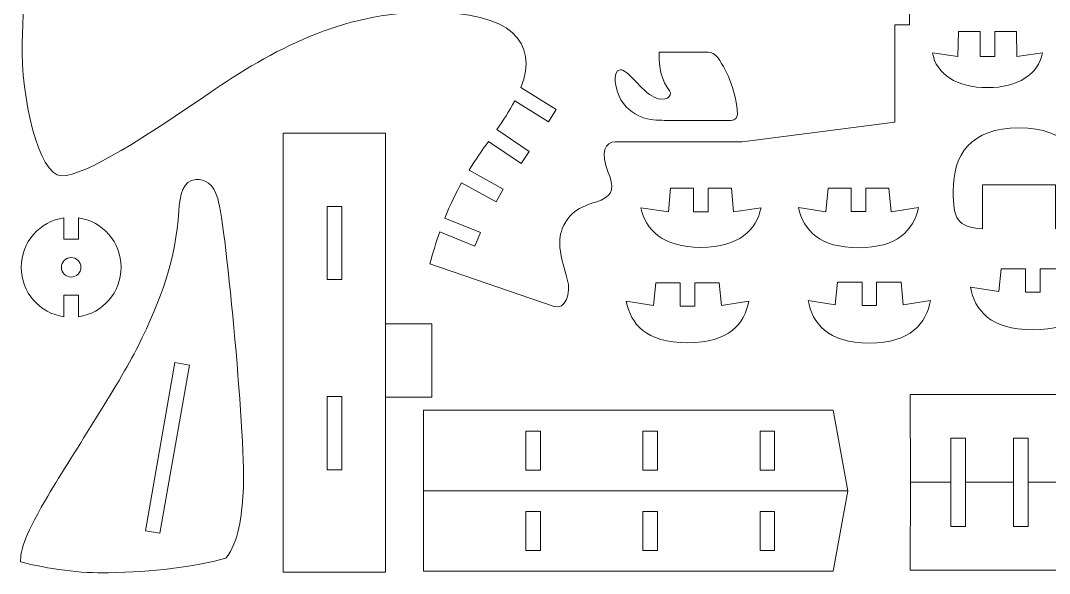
# Model space of a CAD drawing. Header units: millimetres. Extents: x -183 to 183, y -230 to 231.
# Drawn here: x -182.5 to 28.8, y 8.1 to 121.6 of the extents above; entities that cross this region are included whole.
import ezdxf

# ---------------------------------------------------------------- set-up
doc = ezdxf.new("R2010")
doc.units = ezdxf.units.MM
doc.header["$MEASUREMENT"] = 0
doc.layers.add('layer 1', color=7, linetype='Continuous')

msp = doc.modelspace()

# ---------------------------------------------------------------- linework, layer by layer
at = {"layer": 'layer 1', "lineweight": 9}
for points, knots in [([(181.9063, 148.2125), (181.9063, 148.2125), (181.9063, 144.205), (181.9063, 144.205), (181.9063, 144.205), (181.9063, 144.205), (178.9007, 144.205), (178.9007, 144.205), (178.9007, 144.205), (178.9007, 144.205), (178.9007, 132.1858), (178.9007, 132.1858), (178.9007, 132.1858), (178.9007, 132.1858), (181.9063, 132.1858), (181.9063, 132.1858), (181.9063, 132.1858), (181.9063, 132.1858), (181.9063, 128.1783), (181.9063, 128.1783), (181.9063, 128.1783), (181.9063, 128.1783), (104.7789, 128.1783), (104.7789, 128.1783), (104.7789, 128.1783), (104.7789, 128.1783), (104.7789, 134.1155), (104.7789, 134.1155), (104.7789, 134.1155), (104.7789, 134.1155), (93.6434, 134.1155), (93.6434, 134.1155), (93.6434, 134.1155), (92.2538, 133.1454), (92.1004, 131.0922), (91.9819, 129.5964), (91.9819, 129.5964), (91.5832, 124.5729), (90.3436, 122.5127), (86.7159, 122.3472), (86.7159, 122.3472), (86.7159, 122.3472), (88.1316, 133.8792), (88.1316, 133.8792), (88.1316, 133.8792), (88.1316, 133.8792), (85.1489, 134.246), (85.1489, 134.246), (85.1489, 134.246), (85.1489, 134.246), (84.2197, 126.6754), (84.2197, 126.6754), (84.2197, 126.6754), (84.2197, 126.6754), (0.1072, 126.6754), (0.1072, 126.6754), (0.1072, 126.6754), (0.1072, 126.6754), (0.1072, 120.7653), (0.1072, 120.7653), (0.1072, 120.7653), (0.1072, 120.7653), (-2.8977, 120.7653), (-2.8977, 120.7653), (-2.8977, 120.7653), (-2.8977, 120.7653), (-2.8977, 100.7325), (-2.8977, 100.7325), (-2.8977, 100.7325), (-2.8977, 100.7325), (-34.2628, 96.726), (-34.2628, 96.726), (-34.2628, 96.726), (-34.2628, 96.726), (-60.3843, 96.726), (-60.3843, 96.726), (-60.3843, 96.726), (-62.3044, 96.726), (-63.5251, 94.5511), (-61.7827, 90.4321), (-61.7827, 90.4321), (-60.6002, 87.6363), (-60.7131, 85.7659), (-63.2492, 84.7686), (-63.2492, 84.7686), (-66.2813, 83.5762), (-69.4129, 83.2566), (-71.2378, 78.825), (-71.2378, 78.825), (-72.3505, 76.1227), (-71.5144, 72.8835), (-70.1943, 68.5225), (-70.1943, 68.5225), (-69.3029, 65.5768), (-70.6745, 62.1481), (-72.8846, 62.9049), (-72.8846, 62.9049), (-72.8846, 62.9049), (-98.4289, 71.6523), (-98.4289, 71.6523), (-98.4289, 71.6523), (-97.7798, 74.065), (-97.1035, 76.2416), (-96.4068, 78.2239), (-96.4068, 78.2239), (-96.4068, 78.2239), (-89.1614, 75.2965), (-89.1614, 75.2965), (-89.1614, 75.2965), (-89.1614, 75.2965), (-88.0357, 78.0831), (-88.0357, 78.0831), (-88.0357, 78.0831), (-88.0357, 78.0831), (-95.3544, 81.0397), (-95.3544, 81.0397), (-95.3544, 81.0397), (-94.2397, 83.8447), (-93.0843, 86.2245), (-91.9138, 88.3278), (-91.9138, 88.3278), (-91.9138, 88.3278), (-84.7997, 84.3844), (-84.7997, 84.3844), (-84.7997, 84.3844), (-84.7997, 84.3844), (-83.3427, 87.0126), (-83.3427, 87.0126), (-83.3427, 87.0126), (-83.3427, 87.0126), (-90.3873, 90.9172), (-90.3873, 90.9172), (-90.3873, 90.9172), (-89.0471, 93.0702), (-87.7034, 94.9508), (-86.3939, 96.7803), (-86.3939, 96.7803), (-86.3939, 96.7803), (-79.7031, 92.2673), (-79.7031, 92.2673), (-79.7031, 92.2673), (-79.7031, 92.2673), (-78.0228, 94.7586), (-78.0228, 94.7586), (-78.0228, 94.7586), (-78.0228, 94.7586), (-84.6554, 99.2321), (-84.6554, 99.2321), (-84.6554, 99.2321), (-83.3737, 101.0765), (-82.145, 102.9702), (-81.0087, 105.1401), (-81.0087, 105.1401), (-81.0087, 105.1401), (-74.0936, 100.8189), (-74.0936, 100.8189), (-74.0936, 100.8189), (-74.0936, 100.8189), (-72.5008, 103.3674), (-72.5008, 103.3674), (-72.5008, 103.3674), (-72.5008, 103.3674), (-79.7348, 107.8875), (-79.7348, 107.8875), (-79.7348, 107.8875), (-76.0868, 117.2841), (-81.7806, 123.3417), (-98.6603, 123.3417), (-98.6603, 123.3417), (-116.6368, 123.3417), (-130.9709, 115.4712), (-143.6599, 106.7767), (-143.6599, 106.7767), (-156.3492, 98.0821), (-169.2734, 89.6228), (-174.0906, 89.7403), (-174.0906, 89.7403), (-178.9078, 89.8578), (-182.4326, 106.0714), (-182.1976, 116.8809), (-182.1976, 116.8809), (-181.9627, 127.6914), (-181.0227, 136.973), (-178.2028, 144.4907), (-178.2028, 144.4907), (-175.3831, 152.0119), (-173.6205, 150.4844), (-167.1585, 151.3064), (-167.1585, 151.3064), (-160.6966, 152.1284), (-99.3655, 146.9602), (-92.6684, 146.4874), (-92.6684, 146.4874), (-85.9712, 146.0182), (-81.8589, 145.9018), (-75.9845, 152.5975), (-75.9845, 152.5975), (-72.6549, 156.3934), (-69.8542, 161.17), (-68.0523, 164.5955), (-68.0523, 164.5955), (-73.4011, 165.9572), (-72.982, 175.962), (-66.7907, 175.962), (-66.7907, 175.962), (-66.7907, 175.962), (-62.5031, 175.962), (-62.5031, 175.962), (-62.5031, 175.962), (-60.8242, 175.962), (-59.999, 176.7769), (-59.999, 178.4562), (-59.999, 178.4562), (-59.999, 178.4562), (-59.999, 182.8659), (-59.999, 182.8659), (-59.999, 182.8659), (-59.999, 182.8659), (-56.4931, 182.8659), (-56.4931, 182.8659), (-56.4931, 182.8659), (-56.4931, 182.8659), (-56.4931, 189.3782), (-56.4931, 189.3782), (-56.4931, 189.3782), (-56.4931, 189.3782), (-50.9842, 189.3782), (-50.9842, 189.3782), (-50.9842, 189.3782), (-50.9842, 189.3782), (-45.4752, 196.3879), (-45.4752, 196.3879), (-45.4752, 196.3879), (-36.4607, 196.3879), (-27.9464, 196.3879), (-18.9315, 196.3879), (-18.9315, 196.3879), (-18.9315, 196.3879), (-18.9315, 185.3706), (-18.9315, 185.3706), (-18.9315, 185.3706), (-18.9315, 185.3706), (-15.9265, 185.3706), (-15.9265, 185.3706), (-15.9265, 185.3706), (-15.9265, 185.3706), (-15.9265, 179.8144), (-15.9265, 179.8144), (-15.9265, 179.8144), (-15.9265, 175.6657), (-17.8721, 175.3552), (-20.1313, 175.3552), (-20.1313, 175.3552), (-20.1313, 175.3552), (-23.9399, 175.3552), (-23.9399, 175.3552), (-23.9399, 175.3552), (-23.9399, 175.3552), (-23.9399, 170.8467), (-23.9399, 170.8467), (-23.9399, 170.8467), (-23.9399, 170.8467), (-14.5267, 170.8467), (-14.5267, 170.8467), (-14.5267, 170.8467), (-8.9436, 170.8467), (-2.8977, 169.037), (-2.8977, 159.8683), (-2.8977, 159.8683), (-2.8977, 159.8683), (-2.8977, 152.8198), (-2.8977, 152.8198), (-2.8977, 152.8198), (-2.8977, 152.8198), (0.1072, 152.8198), (0.1072, 152.8198), (0.1072, 152.8198), (0.1072, 152.8198), (0.1072, 145.7078), (0.1072, 145.7078), (0.1072, 145.7078), (0.1072, 145.7078), (87.25, 145.7078), (87.25, 145.7078), (87.25, 145.7078), (87.25, 145.7078), (87.25, 149.7577), (87.25, 149.7577), (87.25, 149.7577), (87.25, 149.7577), (93.9084, 170.1377), (93.9084, 170.1377), (93.9084, 170.1377), (94.6686, 172.4625), (96.3263, 173.2668), (98.195, 173.2809), (98.195, 173.2809), (101.0655, 173.3091), (103.081, 170.5927), (103.5875, 168.2009), (103.5875, 168.2009), (103.5875, 168.2009), (107.8226, 148.2125), (107.8226, 148.2125), (107.8226, 148.2125), (107.8226, 148.2125), (116.0473, 148.2125), (116.0473, 148.2125), (116.0473, 148.2125), (116.0473, 148.2125), (116.0473, 138.1372), (116.0473, 138.1372), (116.0473, 138.1372), (116.0473, 138.1372), (119.0523, 138.1372), (119.0523, 138.1372), (119.0523, 138.1372), (119.0523, 138.1372), (119.0523, 148.2125), (119.0523, 148.2125), (119.0523, 148.2125), (119.0523, 148.2125), (128.9434, 148.2125), (128.9434, 148.2125), (128.9434, 148.2125), (128.9434, 148.2125), (128.9434, 138.1372), (128.9434, 138.1372), (128.9434, 138.1372), (128.9434, 138.1372), (131.9484, 138.1372), (131.9484, 138.1372), (131.9484, 138.1372), (131.9484, 138.1372), (131.9484, 148.2125), (131.9484, 148.2125), (131.9484, 148.2125), (131.9484, 148.2125), (141.8396, 148.2125), (141.8396, 148.2125), (141.8396, 148.2125), (141.8396, 148.2125), (141.8396, 138.1372), (141.8396, 138.1372), (141.8396, 138.1372), (141.8396, 138.1372), (144.8445, 138.1372), (144.8445, 138.1372), (144.8445, 138.1372), (144.8445, 138.1372), (144.8445, 148.2125), (144.8445, 148.2125), (144.8445, 148.2125), (144.8445, 148.2125), (154.7357, 148.2125), (154.7357, 148.2125), (154.7357, 148.2125), (154.7357, 148.2125), (154.7357, 138.1372), (154.7357, 138.1372), (154.7357, 138.1372), (154.7357, 138.1372), (157.7407, 138.1372), (157.7407, 138.1372), (157.7407, 138.1372), (157.7407, 138.1372), (157.7407, 148.2125), (157.7407, 148.2125), (157.7407, 148.2125), (157.7407, 148.2125), (167.6322, 148.2125), (167.6322, 148.2125), (167.6322, 148.2125), (167.6322, 148.2125), (167.6322, 138.1372), (167.6322, 138.1372), (167.6322, 138.1372), (167.6322, 138.1372), (170.6386, 138.1372), (170.6386, 138.1372), (170.6386, 138.1372), (170.6386, 138.1372), (170.6386, 148.2125), (170.6386, 148.2125), (170.6386, 148.2125), (170.6386, 148.2125), (181.9063, 148.2125), (181.9063, 148.2125)], [0, 0, 0, 0, 0.01020408, 0.01020408, 0.01020408, 0.01020408, 0.02040816, 0.02040816, 0.02040816, 0.02040816, 0.03061224, 0.03061224, 0.03061224, 0.03061224, 0.04081633, 0.04081633, 0.04081633, 0.04081633, 0.05102041, 0.05102041, 0.05102041, 0.05102041, 0.06122449, 0.06122449, 0.06122449, 0.06122449, 0.07142857, 0.07142857, 0.07142857, 0.07142857, 0.08163265, 0.08163265, 0.08163265, 0.08163265, 0.09183673, 0.09183673, 0.09183673, 0.09183673, 0.10204082, 0.10204082, 0.10204082, 0.10204082, 0.1122449, 0.1122449, 0.1122449, 0.1122449, 0.12244898, 0.12244898, 0.12244898, 0.12244898, 0.13265306, 0.13265306, 0.13265306, 0.13265306, 0.14285714, 0.14285714, 0.14285714, 0.14285714, 0.15306122, 0.15306122, 0.15306122, 0.15306122, 0.16326531, 0.16326531, 0.16326531, 0.16326531, 0.17346939, 0.17346939, 0.17346939, 0.17346939, 0.18367347, 0.18367347, 0.18367347, 0.18367347, 0.19387755, 0.19387755, 0.19387755, 0.19387755, 0.20408163, 0.20408163, 0.20408163, 0.20408163, 0.21428571, 0.21428571, 0.21428571, 0.21428571, 0.2244898, 0.2244898, 0.2244898, 0.2244898, 0.23469388, 0.23469388, 0.23469388, 0.23469388, 0.24489796, 0.24489796, 0.24489796, 0.24489796, 0.25510204, 0.25510204, 0.25510204, 0.25510204, 0.26530612, 0.26530612, 0.26530612, 0.26530612, 0.2755102, 0.2755102, 0.2755102, 0.2755102, 0.28571429, 0.28571429, 0.28571429, 0.28571429, 0.29591837, 0.29591837, 0.29591837, 0.29591837, 0.30612245, 0.30612245, 0.30612245, 0.30612245, 0.31632653, 0.31632653, 0.31632653, 0.31632653, 0.32653061, 0.32653061, 0.32653061, 0.32653061, 0.33673469, 0.33673469, 0.33673469, 0.33673469, 0.34693878, 0.34693878, 0.34693878, 0.34693878, 0.35714286, 0.35714286, 0.35714286, 0.35714286, 0.36734694, 0.36734694, 0.36734694, 0.36734694, 0.37755102, 0.37755102, 0.37755102, 0.37755102, 0.3877551, 0.3877551, 0.3877551, 0.3877551, 0.39795918, 0.39795918, 0.39795918, 0.39795918, 0.40816327, 0.40816327, 0.40816327, 0.40816327, 0.41836735, 0.41836735, 0.41836735, 0.41836735, 0.42857143, 0.42857143, 0.42857143, 0.42857143, 0.43877551, 0.43877551, 0.43877551, 0.43877551, 0.44897959, 0.44897959, 0.44897959, 0.44897959, 0.45918367, 0.45918367, 0.45918367, 0.45918367, 0.46938776, 0.46938776, 0.46938776, 0.46938776, 0.47959184, 0.47959184, 0.47959184, 0.47959184, 0.48979592, 0.48979592, 0.48979592, 0.48979592, 0.5, 0.5, 0.5, 0.5, 0.51020408, 0.51020408, 0.51020408, 0.51020408, 0.52040816, 0.52040816, 0.52040816, 0.52040816, 0.53061224, 0.53061224, 0.53061224, 0.53061224, 0.54081633, 0.54081633, 0.54081633, 0.54081633, 0.55102041, 0.55102041, 0.55102041, 0.55102041, 0.56122449, 0.56122449, 0.56122449, 0.56122449, 0.57142857, 0.57142857, 0.57142857, 0.57142857, 0.58163265, 0.58163265, 0.58163265, 0.58163265, 0.59183673, 0.59183673, 0.59183673, 0.59183673, 0.60204082, 0.60204082, 0.60204082, 0.60204082, 0.6122449, 0.6122449, 0.6122449, 0.6122449, 0.62244898, 0.62244898, 0.62244898, 0.62244898, 0.63265306, 0.63265306, 0.63265306, 0.63265306, 0.64285714, 0.64285714, 0.64285714, 0.64285714, 0.65306122, 0.65306122, 0.65306122, 0.65306122, 0.66326531, 0.66326531, 0.66326531, 0.66326531, 0.67346939, 0.67346939, 0.67346939, 0.67346939, 0.68367347, 0.68367347, 0.68367347, 0.68367347, 0.69387755, 0.69387755, 0.69387755, 0.69387755, 0.70408163, 0.70408163, 0.70408163, 0.70408163, 0.71428571, 0.71428571, 0.71428571, 0.71428571, 0.7244898, 0.7244898, 0.7244898, 0.7244898, 0.73469388, 0.73469388, 0.73469388, 0.73469388, 0.74489796, 0.74489796, 0.74489796, 0.74489796, 0.75510204, 0.75510204, 0.75510204, 0.75510204, 0.76530612, 0.76530612, 0.76530612, 0.76530612, 0.7755102, 0.7755102, 0.7755102, 0.7755102, 0.78571429, 0.78571429, 0.78571429, 0.78571429, 0.79591837, 0.79591837, 0.79591837, 0.79591837, 0.80612245, 0.80612245, 0.80612245, 0.80612245, 0.81632653, 0.81632653, 0.81632653, 0.81632653, 0.82653061, 0.82653061, 0.82653061, 0.82653061, 0.83673469, 0.83673469, 0.83673469, 0.83673469, 0.84693878, 0.84693878, 0.84693878, 0.84693878, 0.85714286, 0.85714286, 0.85714286, 0.85714286, 0.86734694, 0.86734694, 0.86734694, 0.86734694, 0.87755102, 0.87755102, 0.87755102, 0.87755102, 0.8877551, 0.8877551, 0.8877551, 0.8877551, 0.89795918, 0.89795918, 0.89795918, 0.89795918, 0.90816327, 0.90816327, 0.90816327, 0.90816327, 0.91836735, 0.91836735, 0.91836735, 0.91836735, 0.92857143, 0.92857143, 0.92857143, 0.92857143, 0.93877551, 0.93877551, 0.93877551, 0.93877551, 0.94897959, 0.94897959, 0.94897959, 0.94897959, 0.95918367, 0.95918367, 0.95918367, 0.95918367, 0.96938776, 0.96938776, 0.96938776, 0.96938776, 0.97959184, 0.97959184, 0.97959184, 0.97959184, 1, 1, 1, 1]), ([(17.6025, 119.3818), (17.6025, 119.3818), (22.0482, 119.3818), (22.0482, 119.3818), (22.0482, 119.3818), (22.0482, 119.3818), (22.1551, 114.2178), (22.1551, 114.2178), (22.1551, 114.2178), (22.1551, 114.2178), (27.4045, 114.9787), (27.4045, 114.9787), (27.4045, 114.9787), (26.5821, 110.5859), (22.4042, 107.8399), (16.1004, 107.8399), (16.1004, 107.8399), (9.7963, 107.8399), (5.6183, 110.5859), (4.796, 114.9787), (4.796, 114.9787), (4.796, 114.9787), (10.0453, 114.2178), (10.0453, 114.2178), (10.0453, 114.2178), (10.0453, 114.2178), (10.1522, 119.3818), (10.1522, 119.3818), (10.1522, 119.3818), (10.1522, 119.3818), (14.5979, 119.3818), (14.5979, 119.3818), (14.5979, 119.3818), (14.5979, 119.3818), (14.5979, 114.2287), (14.5979, 114.2287), (14.5979, 114.2287), (14.5979, 114.2287), (17.6025, 114.2287), (17.6025, 114.2287), (17.6025, 114.2287), (17.6025, 114.2287), (17.6025, 119.3818), (17.6025, 119.3818)], [0, 0, 0, 0, 0.08333333, 0.08333333, 0.08333333, 0.08333333, 0.16666667, 0.16666667, 0.16666667, 0.16666667, 0.25, 0.25, 0.25, 0.25, 0.33333333, 0.33333333, 0.33333333, 0.33333333, 0.41666667, 0.41666667, 0.41666667, 0.41666667, 0.5, 0.5, 0.5, 0.5, 0.58333333, 0.58333333, 0.58333333, 0.58333333, 0.66666667, 0.66666667, 0.66666667, 0.66666667, 0.75, 0.75, 0.75, 0.75, 0.83333333, 0.83333333, 0.83333333, 0.83333333, 1, 1, 1, 1]), ([(-49.2125, 107.1771), (-50.7577, 109.3523), (-51.4735, 111.7053), (-51.3084, 115.1498), (-51.3084, 115.1498), (-51.3084, 115.1498), (-41.6232, 115.1498), (-41.6232, 115.1498), (-41.6232, 115.1498), (-40.5476, 115.1498), (-39.7926, 114.6528), (-39.303, 113.9945), (-39.303, 113.9945), (-37.0745, 111.0001), (-35.5014, 106.5227), (-35.2196, 102.5296), (-35.2196, 102.5296), (-35.1621, 101.7111), (-35.7995, 101.1269), (-36.5196, 101.1269), (-36.5196, 101.1269), (-36.5196, 101.1269), (-49.8359, 101.1269), (-49.8359, 101.1269), (-49.8359, 101.1269), (-52.1293, 101.1269), (-56.4847, 101.0003), (-59.1824, 105.3225), (-59.1824, 105.3225), (-60.2753, 107.0733), (-61.1223, 111.3102), (-59.3044, 111.5134), (-59.3044, 111.5134), (-57.8968, 111.6707), (-54.9624, 107.1093), (-52.3304, 105.8566), (-52.3304, 105.8566), (-50.0821, 104.7863), (-48.4209, 106.0633), (-49.2125, 107.1771)], [0, 0, 0, 0, 0.09090909, 0.09090909, 0.09090909, 0.09090909, 0.18181818, 0.18181818, 0.18181818, 0.18181818, 0.27272727, 0.27272727, 0.27272727, 0.27272727, 0.36363636, 0.36363636, 0.36363636, 0.36363636, 0.45454545, 0.45454545, 0.45454545, 0.45454545, 0.54545455, 0.54545455, 0.54545455, 0.54545455, 0.63636364, 0.63636364, 0.63636364, 0.63636364, 0.72727273, 0.72727273, 0.72727273, 0.72727273, 0.81818182, 0.81818182, 0.81818182, 0.81818182, 1, 1, 1, 1]), ([(22.5855, 99.5669), (32.5564, 99.5669), (36.1079, 94.0498), (36.1079, 86.6292), (36.1079, 86.6292), (36.1079, 80.8157), (35.2739, 79.2649), (30.0979, 78.8504), (30.0979, 78.8504), (30.0979, 78.8504), (30.0979, 87.8526), (30.0979, 87.8526), (30.0979, 87.8526), (30.0979, 87.8526), (15.0735, 87.8526), (15.0735, 87.8526), (15.0735, 87.8526), (15.0735, 87.8526), (15.0735, 78.8504), (15.0735, 78.8504), (15.0735, 78.8504), (9.8975, 79.2649), (9.0636, 80.8157), (9.0636, 86.6292), (9.0636, 86.6292), (9.0636, 94.0498), (12.6146, 99.5669), (22.5855, 99.5669)], [0, 0, 0, 0, 0.125, 0.125, 0.125, 0.125, 0.25, 0.25, 0.25, 0.25, 0.375, 0.375, 0.375, 0.375, 0.5, 0.5, 0.5, 0.5, 0.625, 0.625, 0.625, 0.625, 0.75, 0.75, 0.75, 0.75, 1, 1, 1, 1]), ([(-107.5147, 8.3404), (-107.5147, 8.3404), (-128.5491, 8.3404), (-128.5491, 8.3404), (-128.5491, 8.3404), (-128.5491, 8.3404), (-128.5491, 98.4881), (-128.5491, 98.4881), (-128.5491, 98.4881), (-128.5491, 98.4881), (-107.5147, 98.4881), (-107.5147, 98.4881), (-107.5147, 98.4881), (-107.5147, 98.4881), (-107.5147, 8.3404), (-107.5147, 8.3404)], [0, 0, 0, 0, 0.2, 0.2, 0.2, 0.2, 0.4, 0.4, 0.4, 0.4, 0.6, 0.6, 0.6, 0.6, 1, 1, 1, 1]), ([(-182.5061, 10.5096), (-177.014, 8.9782), (-170.029, 8.1044), (-164.4715, 8.225), (-164.4715, 8.225), (-155.2436, 8.4254), (-147.2174, 9.3916), (-140.3124, 11.2099), (-140.3124, 11.2099), (-137.6334, 14.708), (-137.129, 19.83), (-136.7674, 24.7428), (-136.7674, 24.7428), (-136.0883, 33.9587), (-140.2345, 79.0268), (-142.0033, 85.1073), (-142.0033, 85.1073), (-142.8535, 88.0286), (-144.6742, 89.1335), (-146.4931, 89.0044), (-146.4931, 89.0044), (-149.1517, 88.8164), (-149.8083, 85.8396), (-150.0109, 82.4805), (-150.0109, 82.4805), (-150.603, 72.6627), (-153.5526, 64.4638), (-158.3789, 54.7518), (-158.3789, 54.7518), (-162.2818, 46.8979), (-172.2706, 31.9225), (-177.4166, 23.1246), (-177.4166, 23.1246), (-182.1509, 15.0304), (-182.4683, 12.6407), (-182.5061, 10.5096)], [0, 0, 0, 0, 0.1, 0.1, 0.1, 0.1, 0.2, 0.2, 0.2, 0.2, 0.3, 0.3, 0.3, 0.3, 0.4, 0.4, 0.4, 0.4, 0.5, 0.5, 0.5, 0.5, 0.6, 0.6, 0.6, 0.6, 0.7, 0.7, 0.7, 0.7, 0.8, 0.8, 0.8, 0.8, 1, 1, 1, 1]), ([(-41.2454, 87.1869), (-41.2454, 87.1869), (-36.4878, 87.1869), (-36.4878, 87.1869), (-36.4878, 87.1869), (-36.4878, 87.1869), (-36.0606, 82.363), (-36.0606, 82.363), (-36.0606, 82.363), (-36.0606, 82.363), (-30.407, 83.1303), (-30.407, 83.1303), (-30.407, 83.1303), (-31.3637, 78.7015), (-34.8548, 75.0379), (-42.7479, 75.0379), (-42.7479, 75.0379), (-50.6409, 75.0379), (-54.132, 78.7015), (-55.0887, 83.1303), (-55.0887, 83.1303), (-55.0887, 83.1303), (-49.4351, 82.363), (-49.4351, 82.363), (-49.4351, 82.363), (-49.4351, 82.363), (-49.0083, 87.1869), (-49.0083, 87.1869), (-49.0083, 87.1869), (-49.0083, 87.1869), (-44.2503, 87.1869), (-44.2503, 87.1869), (-44.2503, 87.1869), (-44.2503, 87.1869), (-44.2503, 82.3443), (-44.2503, 82.3443), (-44.2503, 82.3443), (-44.2503, 82.3443), (-41.2454, 82.3443), (-41.2454, 82.3443), (-41.2454, 82.3443), (-41.2454, 82.3443), (-41.2454, 87.1869), (-41.2454, 87.1869)], [0, 0, 0, 0, 0.08333333, 0.08333333, 0.08333333, 0.08333333, 0.16666667, 0.16666667, 0.16666667, 0.16666667, 0.25, 0.25, 0.25, 0.25, 0.33333333, 0.33333333, 0.33333333, 0.33333333, 0.41666667, 0.41666667, 0.41666667, 0.41666667, 0.5, 0.5, 0.5, 0.5, 0.58333333, 0.58333333, 0.58333333, 0.58333333, 0.66666667, 0.66666667, 0.66666667, 0.66666667, 0.75, 0.75, 0.75, 0.75, 0.83333333, 0.83333333, 0.83333333, 0.83333333, 1, 1, 1, 1]), ([(-8.8819, 87.231), (-8.8819, 87.231), (-4.1243, 87.231), (-4.1243, 87.231), (-4.1243, 87.231), (-4.1243, 87.231), (-3.653, 82.3309), (-3.653, 82.3309), (-3.653, 82.3309), (-3.653, 82.3309), (1.9565, 83.2199), (1.9565, 83.2199), (1.9565, 83.2199), (0.9998, 78.5361), (-2.4913, 74.9684), (-10.3844, 74.9684), (-10.3844, 74.9684), (-18.2774, 74.9684), (-21.7685, 78.5361), (-22.7252, 83.2199), (-22.7252, 83.2199), (-22.7252, 83.2199), (-17.1157, 82.3309), (-17.1157, 82.3309), (-17.1157, 82.3309), (-17.1157, 82.3309), (-16.6448, 87.231), (-16.6448, 87.231), (-16.6448, 87.231), (-16.6448, 87.231), (-11.8869, 87.231), (-11.8869, 87.231), (-11.8869, 87.231), (-11.8869, 87.231), (-11.8869, 82.4427), (-11.8869, 82.4427), (-11.8869, 82.4427), (-11.8869, 82.4427), (-8.8819, 82.4427), (-8.8819, 82.4427), (-8.8819, 82.4427), (-8.8819, 82.4427), (-8.8819, 87.231), (-8.8819, 87.231)], [0, 0, 0, 0, 0.08333333, 0.08333333, 0.08333333, 0.08333333, 0.16666667, 0.16666667, 0.16666667, 0.16666667, 0.25, 0.25, 0.25, 0.25, 0.33333333, 0.33333333, 0.33333333, 0.33333333, 0.41666667, 0.41666667, 0.41666667, 0.41666667, 0.5, 0.5, 0.5, 0.5, 0.58333333, 0.58333333, 0.58333333, 0.58333333, 0.66666667, 0.66666667, 0.66666667, 0.66666667, 0.75, 0.75, 0.75, 0.75, 0.83333333, 0.83333333, 0.83333333, 0.83333333, 1, 1, 1, 1]), ([(-119.5342, 83.4637), (-119.5342, 83.4637), (-116.5292, 83.4637), (-116.5292, 83.4637), (-116.5292, 83.4637), (-116.5292, 83.4637), (-116.5292, 68.4392), (-116.5292, 68.4392), (-116.5292, 68.4392), (-116.5292, 68.4392), (-119.5342, 68.4392), (-119.5342, 68.4392), (-119.5342, 68.4392), (-119.5342, 68.4392), (-119.5342, 83.4637), (-119.5342, 83.4637)], [0, 0, 0, 0, 0.2, 0.2, 0.2, 0.2, 0.4, 0.4, 0.4, 0.4, 0.6, 0.6, 0.6, 0.6, 1, 1, 1, 1]), ([(-170.6098, 81.1156), (-165.6526, 80.3882), (-161.8454, 76.1174), (-161.8454, 70.9584), (-161.8454, 70.9584), (-161.8454, 65.7994), (-165.6526, 61.529), (-170.6098, 60.8016), (-170.6098, 60.8016), (-170.6098, 60.8016), (-170.6098, 65.199), (-170.6098, 65.199), (-170.6098, 65.199), (-170.6098, 65.199), (-173.6148, 65.199), (-173.6148, 65.199), (-173.6148, 65.199), (-173.6148, 65.199), (-173.6148, 60.8016), (-173.6148, 60.8016), (-173.6148, 60.8016), (-178.5719, 61.529), (-182.3791, 65.7994), (-182.3791, 70.9584), (-182.3791, 70.9584), (-182.3791, 76.1174), (-178.5719, 80.3882), (-173.6148, 81.1156), (-173.6148, 81.1156), (-173.6148, 81.1156), (-173.6148, 76.7179), (-173.6148, 76.7179), (-173.6148, 76.7179), (-173.6148, 76.7179), (-170.6098, 76.7179), (-170.6098, 76.7179), (-170.6098, 76.7179), (-170.6098, 76.7179), (-170.6098, 81.1156), (-170.6098, 81.1156)], [0, 0, 0, 0, 0.09090909, 0.09090909, 0.09090909, 0.09090909, 0.18181818, 0.18181818, 0.18181818, 0.18181818, 0.27272727, 0.27272727, 0.27272727, 0.27272727, 0.36363636, 0.36363636, 0.36363636, 0.36363636, 0.45454545, 0.45454545, 0.45454545, 0.45454545, 0.54545455, 0.54545455, 0.54545455, 0.54545455, 0.63636364, 0.63636364, 0.63636364, 0.63636364, 0.72727273, 0.72727273, 0.72727273, 0.72727273, 0.81818182, 0.81818182, 0.81818182, 0.81818182, 1, 1, 1, 1]), ([(-172.1123, 72.9615), (-171.006, 72.9615), (-170.1089, 72.0647), (-170.1089, 70.9584), (-170.1089, 70.9584), (-170.1089, 69.8521), (-171.006, 68.955), (-172.1123, 68.955), (-172.1123, 68.955), (-173.2185, 68.955), (-174.1156, 69.8521), (-174.1156, 70.9584), (-174.1156, 70.9584), (-174.1156, 72.0647), (-173.2185, 72.9615), (-172.1123, 72.9615)], [0, 0, 0, 0, 0.2, 0.2, 0.2, 0.2, 0.4, 0.4, 0.4, 0.4, 0.6, 0.6, 0.6, 0.6, 1, 1, 1, 1]), ([(26.9353, 70.642), (26.9353, 70.642), (31.9437, 70.642), (31.9437, 70.642), (31.9437, 70.642), (31.9437, 70.642), (32.4146, 65.9924), (32.4146, 65.9924), (32.4146, 65.9924), (32.4146, 65.9924), (38.2746, 66.8817), (38.2746, 66.8817), (38.2746, 66.8817), (37.3179, 62.1979), (34.3277, 58.1293), (25.4328, 58.1293), (25.4328, 58.1293), (16.5382, 58.1293), (13.5481, 62.1979), (12.591, 66.8817), (12.591, 66.8817), (12.591, 66.8817), (18.4513, 65.9924), (18.4513, 65.9924), (18.4513, 65.9924), (18.4513, 65.9924), (18.9223, 70.642), (18.9223, 70.642), (18.9223, 70.642), (18.9223, 70.642), (23.9303, 70.642), (23.9303, 70.642), (23.9303, 70.642), (23.9303, 70.642), (23.9303, 65.8541), (23.9303, 65.8541), (23.9303, 65.8541), (23.9303, 65.8541), (26.9353, 65.8541), (26.9353, 65.8541), (26.9353, 65.8541), (26.9353, 65.8541), (26.9353, 70.642), (26.9353, 70.642)], [0, 0, 0, 0, 0.08333333, 0.08333333, 0.08333333, 0.08333333, 0.16666667, 0.16666667, 0.16666667, 0.16666667, 0.25, 0.25, 0.25, 0.25, 0.33333333, 0.33333333, 0.33333333, 0.33333333, 0.41666667, 0.41666667, 0.41666667, 0.41666667, 0.5, 0.5, 0.5, 0.5, 0.58333333, 0.58333333, 0.58333333, 0.58333333, 0.66666667, 0.66666667, 0.66666667, 0.66666667, 0.75, 0.75, 0.75, 0.75, 0.83333333, 0.83333333, 0.83333333, 0.83333333, 1, 1, 1, 1]), ([(-43.9914, 67.7404), (-43.9914, 67.7404), (-38.9834, 67.7404), (-38.9834, 67.7404), (-38.9834, 67.7404), (-38.9834, 67.7404), (-38.5124, 63.0904), (-38.5124, 63.0904), (-38.5124, 63.0904), (-38.5124, 63.0904), (-32.9025, 63.9794), (-32.9025, 63.9794), (-32.9025, 63.9794), (-33.8593, 59.2959), (-36.8494, 55.4778), (-45.4939, 55.4778), (-45.4939, 55.4778), (-54.138, 55.4778), (-57.1285, 59.2959), (-58.0852, 63.9794), (-58.0852, 63.9794), (-58.0852, 63.9794), (-52.4757, 63.0904), (-52.4757, 63.0904), (-52.4757, 63.0904), (-52.4757, 63.0904), (-52.0044, 67.7404), (-52.0044, 67.7404), (-52.0044, 67.7404), (-52.0044, 67.7404), (-46.9964, 67.7404), (-46.9964, 67.7404), (-46.9964, 67.7404), (-46.9964, 67.7404), (-46.9964, 62.9521), (-46.9964, 62.9521), (-46.9964, 62.9521), (-46.9964, 62.9521), (-43.9914, 62.9521), (-43.9914, 62.9521), (-43.9914, 62.9521), (-43.9914, 62.9521), (-43.9914, 67.7404), (-43.9914, 67.7404)], [0, 0, 0, 0, 0.08333333, 0.08333333, 0.08333333, 0.08333333, 0.16666667, 0.16666667, 0.16666667, 0.16666667, 0.25, 0.25, 0.25, 0.25, 0.33333333, 0.33333333, 0.33333333, 0.33333333, 0.41666667, 0.41666667, 0.41666667, 0.41666667, 0.5, 0.5, 0.5, 0.5, 0.58333333, 0.58333333, 0.58333333, 0.58333333, 0.66666667, 0.66666667, 0.66666667, 0.66666667, 0.75, 0.75, 0.75, 0.75, 0.83333333, 0.83333333, 0.83333333, 0.83333333, 1, 1, 1, 1]), ([(-6.659, 67.9161), (-6.659, 67.9161), (-1.651, 67.9161), (-1.651, 67.9161), (-1.651, 67.9161), (-1.651, 67.9161), (-1.1801, 63.2665), (-1.1801, 63.2665), (-1.1801, 63.2665), (-1.1801, 63.2665), (4.4298, 64.1555), (4.4298, 64.1555), (4.4298, 64.1555), (3.4727, 59.472), (0.4826, 55.403), (-8.1615, 55.403), (-8.1615, 55.403), (-16.806, 55.403), (-19.7961, 59.472), (-20.7529, 64.1555), (-20.7529, 64.1555), (-20.7529, 64.1555), (-15.1433, 63.2665), (-15.1433, 63.2665), (-15.1433, 63.2665), (-15.1433, 63.2665), (-14.6724, 67.9161), (-14.6724, 67.9161), (-14.6724, 67.9161), (-14.6724, 67.9161), (-9.664, 67.9161), (-9.664, 67.9161), (-9.664, 67.9161), (-9.664, 67.9161), (-9.664, 63.1278), (-9.664, 63.1278), (-9.664, 63.1278), (-9.664, 63.1278), (-6.659, 63.1278), (-6.659, 63.1278), (-6.659, 63.1278), (-6.659, 63.1278), (-6.659, 67.9161), (-6.659, 67.9161)], [0, 0, 0, 0, 0.08333333, 0.08333333, 0.08333333, 0.08333333, 0.16666667, 0.16666667, 0.16666667, 0.16666667, 0.25, 0.25, 0.25, 0.25, 0.33333333, 0.33333333, 0.33333333, 0.33333333, 0.41666667, 0.41666667, 0.41666667, 0.41666667, 0.5, 0.5, 0.5, 0.5, 0.58333333, 0.58333333, 0.58333333, 0.58333333, 0.66666667, 0.66666667, 0.66666667, 0.66666667, 0.75, 0.75, 0.75, 0.75, 0.83333333, 0.83333333, 0.83333333, 0.83333333, 1, 1, 1, 1]), ([(-107.5186, 59.3467), (-107.5186, 59.3467), (-98.0027, 59.3467), (-98.0027, 59.3467), (-98.0027, 59.3467), (-98.0027, 59.3467), (-98.0027, 44.3223), (-98.0027, 44.3223), (-98.0027, 44.3223), (-98.0027, 44.3223), (-107.5186, 44.3223), (-107.5186, 44.3223), (-107.5186, 44.3223), (-107.5186, 44.3223), (-107.5186, 59.3467), (-107.5186, 59.3467)], [0, 0, 0, 0, 0.2, 0.2, 0.2, 0.2, 0.4, 0.4, 0.4, 0.4, 0.6, 0.6, 0.6, 0.6, 1, 1, 1, 1]), ([(-156.8728, 16.8614), (-156.8728, 16.8614), (-150.7851, 51.386), (-150.7851, 51.386), (-150.7851, 51.386), (-150.7851, 51.386), (-147.8258, 50.8642), (-147.8258, 50.8642), (-147.8258, 50.8642), (-147.8258, 50.8642), (-153.9134, 16.3396), (-153.9134, 16.3396), (-153.9134, 16.3396), (-153.9134, 16.3396), (-156.8728, 16.8614), (-156.8728, 16.8614)], [0, 0, 0, 0, 0.2, 0.2, 0.2, 0.2, 0.4, 0.4, 0.4, 0.4, 0.6, 0.6, 0.6, 0.6, 1, 1, 1, 1]), ([(-119.5342, 44.3995), (-119.5342, 44.3995), (-116.5292, 44.3995), (-116.5292, 44.3995), (-116.5292, 44.3995), (-116.5292, 44.3995), (-116.5292, 29.3747), (-116.5292, 29.3747), (-116.5292, 29.3747), (-116.5292, 29.3747), (-119.5342, 29.3747), (-119.5342, 29.3747), (-119.5342, 29.3747), (-119.5342, 29.3747), (-119.5342, 44.3995), (-119.5342, 44.3995)], [0, 0, 0, 0, 0.2, 0.2, 0.2, 0.2, 0.4, 0.4, 0.4, 0.4, 0.6, 0.6, 0.6, 0.6, 1, 1, 1, 1]), ([(0.2265, 44.8465), (0.2265, 44.8465), (71.3429, 44.8465), (71.3429, 44.8465), (71.3429, 44.8465), (71.3429, 44.8465), (71.3429, 26.8171), (71.3429, 26.8171), (71.3429, 26.8171), (71.3429, 26.8171), (63.1804, 26.8171), (63.1804, 26.8171), (63.1804, 26.8171), (63.1804, 26.8171), (63.1804, 35.8965), (63.1804, 35.8965), (63.1804, 35.8965), (63.1804, 35.8965), (60.1754, 35.8965), (60.1754, 35.8965), (60.1754, 35.8965), (60.1754, 35.8965), (60.1754, 26.8171), (60.1754, 26.8171), (60.1754, 26.8171), (60.1754, 26.8171), (50.2842, 26.8171), (50.2842, 26.8171), (50.2842, 26.8171), (50.2842, 26.8171), (50.2842, 35.8965), (50.2842, 35.8965), (50.2842, 35.8965), (50.2842, 35.8965), (47.2793, 35.8965), (47.2793, 35.8965), (47.2793, 35.8965), (47.2793, 35.8965), (47.2793, 26.8171), (47.2793, 26.8171), (47.2793, 26.8171), (47.2793, 26.8171), (37.3877, 26.8171), (37.3877, 26.8171), (37.3877, 26.8171), (37.3877, 26.8171), (37.3877, 35.8965), (37.3877, 35.8965), (37.3877, 35.8965), (37.3877, 35.8965), (34.3828, 35.8965), (34.3828, 35.8965), (34.3828, 35.8965), (34.3828, 35.8965), (34.3828, 26.8171), (34.3828, 26.8171), (34.3828, 26.8171), (34.3828, 26.8171), (24.4916, 26.8171), (24.4916, 26.8171), (24.4916, 26.8171), (24.4916, 26.8171), (24.4916, 35.8965), (24.4916, 35.8965), (24.4916, 35.8965), (24.4916, 35.8965), (21.4866, 35.8965), (21.4866, 35.8965), (21.4866, 35.8965), (21.4866, 35.8965), (21.4866, 26.8171), (21.4866, 26.8171), (21.4866, 26.8171), (21.4866, 26.8171), (11.5954, 26.8171), (11.5954, 26.8171), (11.5954, 26.8171), (11.5954, 26.8171), (11.5954, 35.8965), (11.5954, 35.8965), (11.5954, 35.8965), (11.5954, 35.8965), (8.5901, 35.8965), (8.5901, 35.8965), (8.5901, 35.8965), (8.5901, 35.8965), (8.5905, 26.8171), (8.5905, 26.8171), (8.5905, 26.8171), (8.5905, 26.8171), (0.2653, 26.8171), (0.2653, 26.8171), (0.2653, 26.8171), (0.2653, 26.8171), (0.2265, 44.8465), (0.2265, 44.8465)], [0, 0, 0, 0, 0.04, 0.04, 0.04, 0.04, 0.08, 0.08, 0.08, 0.08, 0.12, 0.12, 0.12, 0.12, 0.16, 0.16, 0.16, 0.16, 0.2, 0.2, 0.2, 0.2, 0.24, 0.24, 0.24, 0.24, 0.28, 0.28, 0.28, 0.28, 0.32, 0.32, 0.32, 0.32, 0.36, 0.36, 0.36, 0.36, 0.4, 0.4, 0.4, 0.4, 0.44, 0.44, 0.44, 0.44, 0.48, 0.48, 0.48, 0.48, 0.52, 0.52, 0.52, 0.52, 0.56, 0.56, 0.56, 0.56, 0.6, 0.6, 0.6, 0.6, 0.64, 0.64, 0.64, 0.64, 0.68, 0.68, 0.68, 0.68, 0.72, 0.72, 0.72, 0.72, 0.76, 0.76, 0.76, 0.76, 0.8, 0.8, 0.8, 0.8, 0.84, 0.84, 0.84, 0.84, 0.88, 0.88, 0.88, 0.88, 0.92, 0.92, 0.92, 0.92, 1, 1, 1, 1]), ([(-99.7257, 41.5872), (-99.7257, 41.5872), (-15.5878, 41.5872), (-15.5878, 41.5872), (-15.5878, 41.5872), (-15.5878, 41.5872), (-12.5829, 25.0599), (-12.5829, 25.0599), (-12.5829, 25.0599), (-12.5829, 25.0599), (-99.7257, 25.0599), (-99.7257, 25.0599), (-99.7257, 25.0599), (-99.7257, 25.0599), (-99.7257, 41.5872), (-99.7257, 41.5872)], [0, 0, 0, 0, 0.2, 0.2, 0.2, 0.2, 0.4, 0.4, 0.4, 0.4, 0.6, 0.6, 0.6, 0.6, 1, 1, 1, 1]), ([(-78.691, 37.3302), (-78.691, 37.3302), (-75.686, 37.3302), (-75.686, 37.3302), (-75.686, 37.3302), (-75.686, 37.3302), (-75.686, 29.3169), (-75.686, 29.3169), (-75.686, 29.3169), (-75.686, 29.3169), (-78.691, 29.3169), (-78.691, 29.3169), (-78.691, 29.3169), (-78.691, 29.3169), (-78.691, 37.3302), (-78.691, 37.3302)], [0, 0, 0, 0, 0.2, 0.2, 0.2, 0.2, 0.4, 0.4, 0.4, 0.4, 0.6, 0.6, 0.6, 0.6, 1, 1, 1, 1]), ([(-51.6467, 29.3169), (-51.6467, 29.3169), (-54.6516, 29.3169), (-54.6516, 29.3169), (-54.6516, 29.3169), (-54.6516, 29.3169), (-54.6516, 37.3302), (-54.6516, 37.3302), (-54.6516, 37.3302), (-54.6516, 37.3302), (-51.6467, 37.3302), (-51.6467, 37.3302), (-51.6467, 37.3302), (-51.6467, 37.3302), (-51.6467, 29.3169), (-51.6467, 29.3169)], [0, 0, 0, 0, 0.2, 0.2, 0.2, 0.2, 0.4, 0.4, 0.4, 0.4, 0.6, 0.6, 0.6, 0.6, 1, 1, 1, 1]), ([(-30.6123, 37.3302), (-30.6123, 37.3302), (-27.607, 37.3302), (-27.607, 37.3302), (-27.607, 37.3302), (-27.607, 37.3302), (-27.607, 29.3169), (-27.607, 29.3169), (-27.607, 29.3169), (-27.607, 29.3169), (-30.6123, 29.3169), (-30.6123, 29.3169), (-30.6123, 29.3169), (-30.6123, 29.3169), (-30.6123, 37.3302), (-30.6123, 37.3302)], [0, 0, 0, 0, 0.2, 0.2, 0.2, 0.2, 0.4, 0.4, 0.4, 0.4, 0.6, 0.6, 0.6, 0.6, 1, 1, 1, 1]), ([(0.2653, 26.8171), (0.2653, 26.8171), (8.5905, 26.8171), (8.5905, 26.8171), (8.5905, 26.8171), (8.5905, 26.8171), (8.5901, 17.7377), (8.5901, 17.7377), (8.5901, 17.7377), (8.5901, 17.7377), (11.5954, 17.7377), (11.5954, 17.7377), (11.5954, 17.7377), (11.5954, 17.7377), (11.5954, 26.8171), (11.5954, 26.8171), (11.5954, 26.8171), (11.5954, 26.8171), (21.4866, 26.8171), (21.4866, 26.8171), (21.4866, 26.8171), (21.4866, 26.8171), (21.4866, 17.7377), (21.4866, 17.7377), (21.4866, 17.7377), (21.4866, 17.7377), (24.4916, 17.7377), (24.4916, 17.7377), (24.4916, 17.7377), (24.4916, 17.7377), (24.4916, 26.8171), (24.4916, 26.8171), (24.4916, 26.8171), (24.4916, 26.8171), (34.3828, 26.8171), (34.3828, 26.8171), (34.3828, 26.8171), (34.3828, 26.8171), (34.3828, 17.7377), (34.3828, 17.7377), (34.3828, 17.7377), (34.3828, 17.7377), (37.3877, 17.7377), (37.3877, 17.7377), (37.3877, 17.7377), (37.3877, 17.7377), (37.3877, 26.8171), (37.3877, 26.8171), (37.3877, 26.8171), (37.3877, 26.8171), (47.2793, 26.8171), (47.2793, 26.8171), (47.2793, 26.8171), (47.2793, 26.8171), (47.2793, 17.7377), (47.2793, 17.7377), (47.2793, 17.7377), (47.2793, 17.7377), (50.2842, 17.7377), (50.2842, 17.7377), (50.2842, 17.7377), (50.2842, 17.7377), (50.2842, 26.8171), (50.2842, 26.8171), (50.2842, 26.8171), (50.2842, 26.8171), (60.1754, 26.8171), (60.1754, 26.8171), (60.1754, 26.8171), (60.1754, 26.8171), (60.1754, 17.7377), (60.1754, 17.7377), (60.1754, 17.7377), (60.1754, 17.7377), (63.1804, 17.7377), (63.1804, 17.7377), (63.1804, 17.7377), (63.1804, 17.7377), (63.1804, 26.8171), (63.1804, 26.8171), (63.1804, 26.8171), (63.1804, 26.8171), (71.3429, 26.8171), (71.3429, 26.8171), (71.3429, 26.8171), (71.3429, 26.8171), (71.3429, 8.7873), (71.3429, 8.7873), (71.3429, 8.7873), (71.3429, 8.7873), (0.2265, 8.7873), (0.2265, 8.7873), (0.2265, 8.7873), (0.2265, 8.7873), (0.2653, 26.8171), (0.2653, 26.8171)], [0, 0, 0, 0, 0.04, 0.04, 0.04, 0.04, 0.08, 0.08, 0.08, 0.08, 0.12, 0.12, 0.12, 0.12, 0.16, 0.16, 0.16, 0.16, 0.2, 0.2, 0.2, 0.2, 0.24, 0.24, 0.24, 0.24, 0.28, 0.28, 0.28, 0.28, 0.32, 0.32, 0.32, 0.32, 0.36, 0.36, 0.36, 0.36, 0.4, 0.4, 0.4, 0.4, 0.44, 0.44, 0.44, 0.44, 0.48, 0.48, 0.48, 0.48, 0.52, 0.52, 0.52, 0.52, 0.56, 0.56, 0.56, 0.56, 0.6, 0.6, 0.6, 0.6, 0.64, 0.64, 0.64, 0.64, 0.68, 0.68, 0.68, 0.68, 0.72, 0.72, 0.72, 0.72, 0.76, 0.76, 0.76, 0.76, 0.8, 0.8, 0.8, 0.8, 0.84, 0.84, 0.84, 0.84, 0.88, 0.88, 0.88, 0.88, 0.92, 0.92, 0.92, 0.92, 1, 1, 1, 1]), ([(-99.7257, 25.0599), (-99.7257, 25.0599), (-12.5829, 25.0599), (-12.5829, 25.0599), (-12.5829, 25.0599), (-12.5829, 25.0599), (-15.5878, 8.533), (-15.5878, 8.533), (-15.5878, 8.533), (-15.5878, 8.533), (-99.7257, 8.533), (-99.7257, 8.533), (-99.7257, 8.533), (-99.7257, 8.533), (-99.7257, 25.0599), (-99.7257, 25.0599)], [0, 0, 0, 0, 0.2, 0.2, 0.2, 0.2, 0.4, 0.4, 0.4, 0.4, 0.6, 0.6, 0.6, 0.6, 1, 1, 1, 1]), ([(-78.691, 20.8029), (-78.691, 20.8029), (-75.686, 20.8029), (-75.686, 20.8029), (-75.686, 20.8029), (-75.686, 20.8029), (-75.686, 12.7899), (-75.686, 12.7899), (-75.686, 12.7899), (-75.686, 12.7899), (-78.691, 12.7899), (-78.691, 12.7899), (-78.691, 12.7899), (-78.691, 12.7899), (-78.691, 20.8029), (-78.691, 20.8029)], [0, 0, 0, 0, 0.2, 0.2, 0.2, 0.2, 0.4, 0.4, 0.4, 0.4, 0.6, 0.6, 0.6, 0.6, 1, 1, 1, 1]), ([(-51.6467, 12.7899), (-51.6467, 12.7899), (-54.6516, 12.7899), (-54.6516, 12.7899), (-54.6516, 12.7899), (-54.6516, 12.7899), (-54.6516, 20.8029), (-54.6516, 20.8029), (-54.6516, 20.8029), (-54.6516, 20.8029), (-51.6467, 20.8029), (-51.6467, 20.8029), (-51.6467, 20.8029), (-51.6467, 20.8029), (-51.6467, 12.7899), (-51.6467, 12.7899)], [0, 0, 0, 0, 0.2, 0.2, 0.2, 0.2, 0.4, 0.4, 0.4, 0.4, 0.6, 0.6, 0.6, 0.6, 1, 1, 1, 1]), ([(-30.6123, 20.8029), (-30.6123, 20.8029), (-27.607, 20.8029), (-27.607, 20.8029), (-27.607, 20.8029), (-27.607, 20.8029), (-27.607, 12.7899), (-27.607, 12.7899), (-27.607, 12.7899), (-27.607, 12.7899), (-30.6123, 12.7899), (-30.6123, 12.7899), (-30.6123, 12.7899), (-30.6123, 12.7899), (-30.6123, 20.8029), (-30.6123, 20.8029)], [0, 0, 0, 0, 0.2, 0.2, 0.2, 0.2, 0.4, 0.4, 0.4, 0.4, 0.6, 0.6, 0.6, 0.6, 1, 1, 1, 1])]:
    msp.add_open_spline(points, degree=3, knots=knots, dxfattribs=at)

doc.saveas('drawing.dxf')
